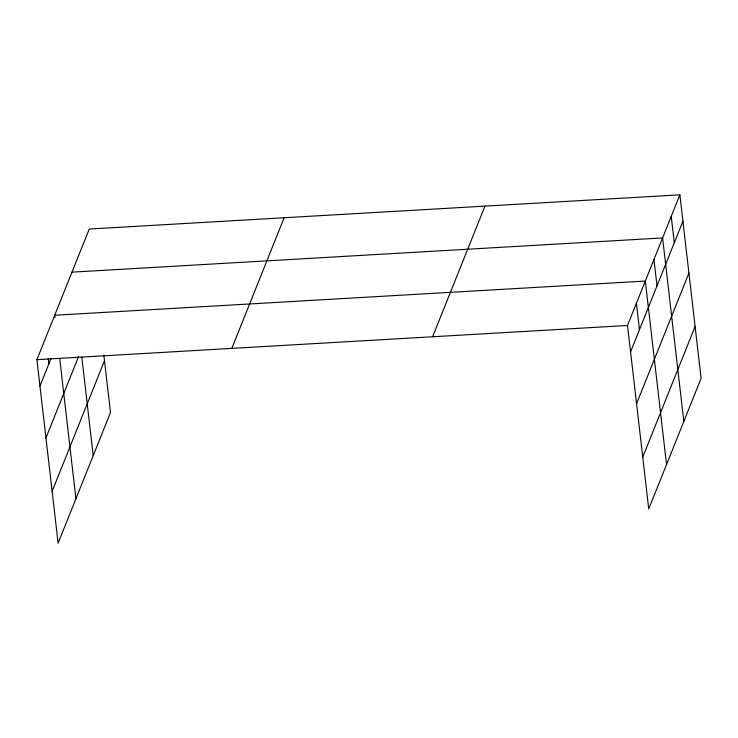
<?xml version="1.0" encoding="UTF-8"?>
<svg xmlns="http://www.w3.org/2000/svg" width="738" height="738" viewBox="0 0 738 738"><rect width="100%" height="100%" fill="white"/><g stroke="black" fill="none" stroke-linecap="round" stroke-linejoin="round"><path stroke-width="1.11" d="M103.837 355.006L110.488 412.524L58.127 543.168L36.9 359.683L89.261 229.038L679.873 194.832L701.1 378.317L648.739 508.962L627.512 325.476L679.873 194.832M39.953 386.094L50.977 358.594M45.95 437.929L78.569 356.555M52.13 491.333L104.492 360.688M231.806 348.391L284.158 217.747M432.606 336.759L484.967 206.114M630.566 351.888L682.927 221.243M636.562 403.723L688.923 273.078M642.743 457.126L695.104 326.482M71.983 272.147L662.595 237.94L683.822 421.435M36.9 359.683L627.512 325.476M671.229 216.391L674.283 242.802M653.951 259.499L657.005 285.91M666.543 464.543L645.316 281.058L54.704 315.255L54.953 317.46M636.414 303.263L639.468 329.683M81.826 357.21L93.209 455.641M59.713 358.576L75.931 498.75M48.219 358.382L48.856 363.88"/></g></svg>
